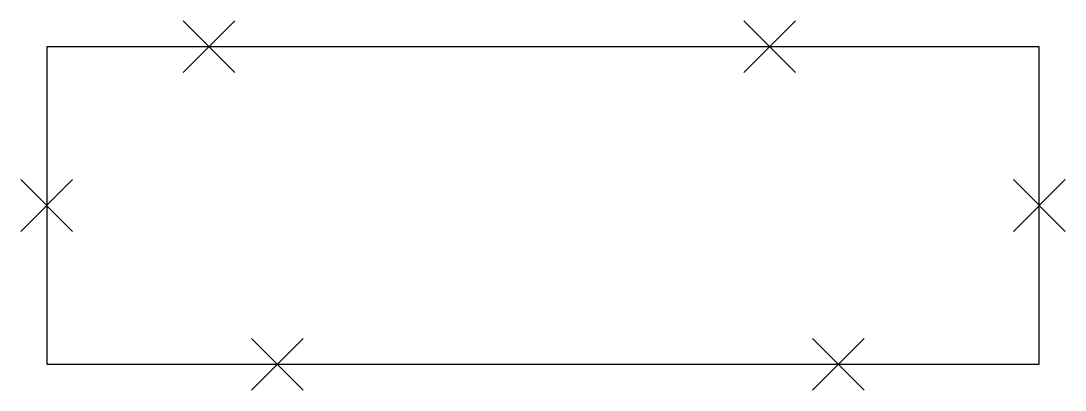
# Model space of a CAD drawing. Header units: metres. Extents: x -54 to 2576, y -845 to 85.
import ezdxf

# ---------------------------------------------------------------- set-up
doc = ezdxf.new("R2010")
doc.units = ezdxf.units.M

msp = doc.modelspace()

# ---------------------------------------------------------------- linework, layer by layer
for p, q in [((484.35, -45.04), (354.11, 85.21)), ((354.11, -45.04), (484.35, 85.21)), ((1766.87, -45.04), (1897.11, 85.21)), ((1897.11, -45.04), (1766.87, 85.21)), ((75.81, -445.04), (-54.44, -314.79)), ((-54.44, -445.04), (75.81, -314.79)), ((2575.81, -445.04), (2445.56, -314.79)), ((2445.56, -445.04), (2575.81, -314.79)), ((526.4, -845.04), (656.64, -714.79)), ((656.64, -845.04), (526.4, -714.79)), ((2069.4, -845.04), (1939.16, -714.79)), ((1939.16, -845.04), (2069.4, -714.79))]:
    msp.add_line(p, q)
msp.add_lwpolyline([(10.68, -779.91), (2510.68, -779.91), (2510.68, 20.09), (10.68, 20.09)], close=True)

doc.saveas('drawing.dxf')
